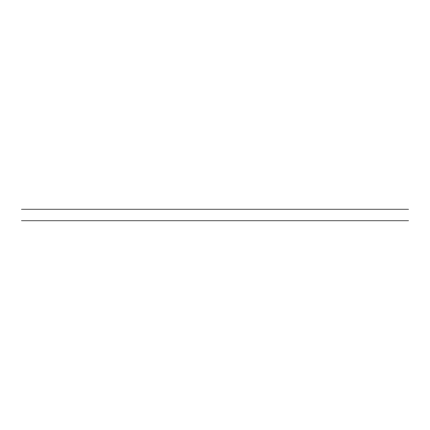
<?xml version="1.0" encoding="UTF-8"?>
<svg xmlns="http://www.w3.org/2000/svg" width="430" height="430" viewBox="0 0 430 430"><rect width="100%" height="100%" fill="white"/><g stroke="black" fill="none" stroke-linecap="round" stroke-linejoin="round"><path stroke-width="0.64" d="M21.5 209.195L408.5 209.195M21.5 220.805L408.5 220.805"/></g></svg>
